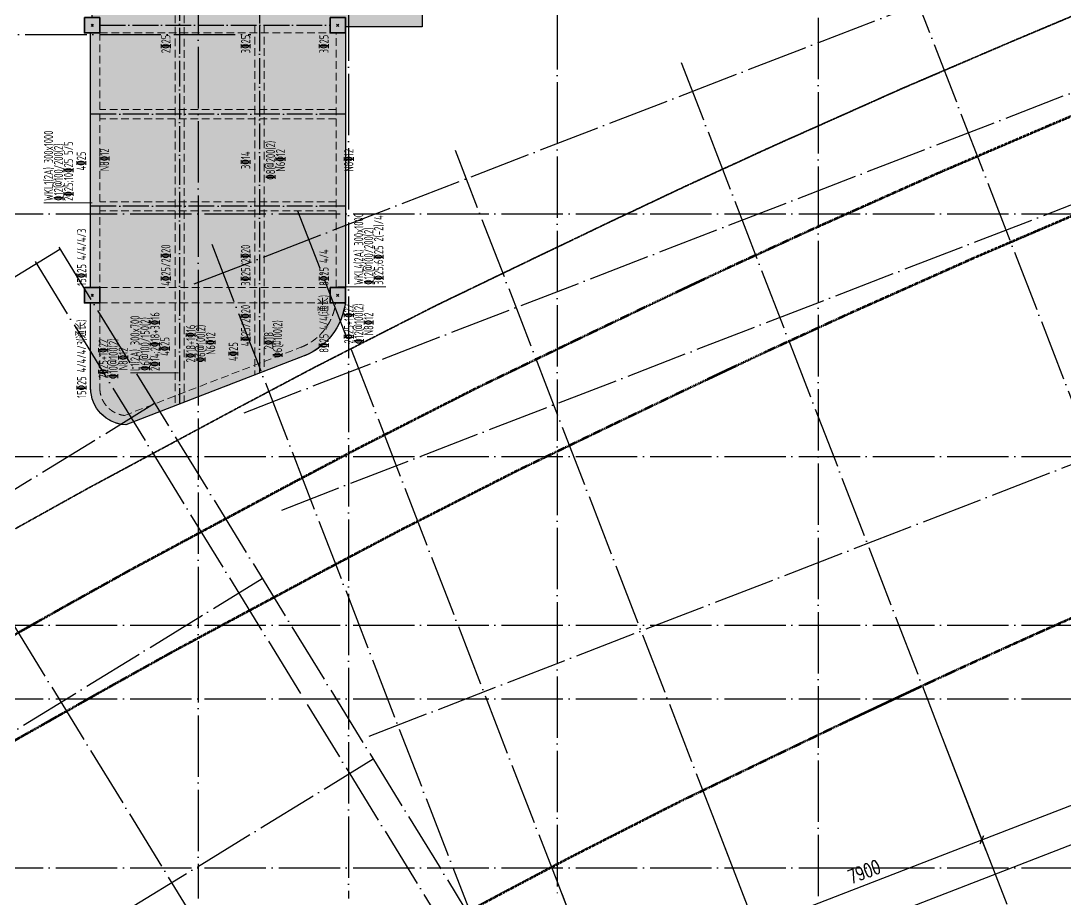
# Model space of a CAD drawing. Header units: millimetres. Extents: x 1089227 to 13101469, y 618865 to 10240562.
# Drawn here: x 3794853 to 3828876, y 4824187 to 4852804 of the extents above; entities that cross this region are included whole.
import ezdxf
from ezdxf.enums import TextEntityAlignment as Align

# ---------------------------------------------------------------- set-up
doc = ezdxf.new("R2010")
doc.units = ezdxf.units.MM
doc.header["$LTSCALE"] = 1000
doc.header["$PDMODE"] = 3
doc.header["$PDSIZE"] = 200
for name, pattern in [('A09-G-CTRL-用地红线+建筑退线_设计区$0$A02-G-MAIN-用地红线+退线_设计区$0$Redline1', [20, 10, -2, 2, -2, 2, -2]), ('A09-G-CTRL-用地红线+建筑退线_设计区$0$Controlline1', [12.799999999999999, 8, -1.6, 1.6, -1.6]), ('DOTE', [2.4200000000000004, 2, -0.2, 0.02, -0.2]), ('GB_DASHDOT3', [1.0675, 0.84, -0.105, 0.0175, -0.105]), ('HIDDEN', [0.375, 0.25, -0.125])]:
    doc.linetypes.add(name, pattern=pattern)
doc.layers.get('0').update_dxf_attribs({"linetype": 'CONTINUOUS'})
doc.layers.get('Defpoints').update_dxf_attribs({"linetype": 'CONTINUOUS'})
for name, color, linetype, lineweight in [('A09-G-CTRL-用地红线+建筑退线_设计区$0$Z-REDL(用地红线)', 10, 'CONTINUOUS', 60), ('A09-G-CTRL-用地红线+建筑退线_设计区$0$Z-REDL-CTRL(建筑控制线)', 40, 'CONTINUOUS', 35), ('S-BEAM-DASH', 4, 'HIDDEN', 0), ('S-COLU', 30, 'CONTINUOUS', 0), ('S-SLAB-HATCH', 73, 'CONTINUOUS', 0), ('梁原位标注', 7, 'CONTINUOUS', 18), ('梁名称编号', 2, 'CONTINUOUS', 18), ('梁标注引线', 2, 'CONTINUOUS', 18), ('梁集中标注', 2, 'CONTINUOUS', 18)]:
    doc.layers.add(name, color=color, linetype=linetype, lineweight=lineweight)
for name, color, linetype in [('AXIS', 3, 'CONTINUOUS'), ('DOTE', 1, 'DOTE'), ('S-GRID-DE', 11, 'GB_DASHDOT3'), ('单形心', 4, 'CONTINUOUS'), ('降板范围', 7, 'CONTINUOUS')]:
    doc.layers.add(name, color=color, linetype=linetype)
doc.styles.add('_TCH_DIM_T3', font='SIMPLEX', dxfattribs={"width": 0.7058823529411765, "bigfont": 'AllInOneBig.shx'})
doc.styles.add('Style 1', font='yjkeng.shx', dxfattribs={"width": 0.7, "height": 300, "bigfont": 'yjkchn.shx'})
doc.dimstyles.new('_TCH_ARCH&&150', dxfattribs={"dimtxt": 446.25, "dimasz": 150, "dimexe": 375, "dimexo": 450, "dimgap": 189.375, "dimtad": 1, "dimdec": 0, "dimzin": 0, "dimdsep": 46, "dimtxsty": '_TCH_DIM_T3', "dimblk": 'ARCHTICK', "dimcen": 0.09, "dimclrt": 7, "dimazin": 2, "dimtfac": 1, "dimtdec": 0, "dimtix": 1, "dimtmove": 2, "dimatfit": 3, "dimfxl": 0, "dimtolj": 1, "dimtzin": 0, "dimarcsym": 0})

# ---------------------------------------------------------------- blocks, each defined once
blk = doc.blocks.new('0323最综用地红线')
at = {"layer": 'A09-G-CTRL-用地红线+建筑退线_设计区$0$Z-REDL(用地红线)', "color": 1, "linetype": 'A09-G-CTRL-用地红线+建筑退线_设计区$0$A02-G-MAIN-用地红线+退线_设计区$0$Redline1', "ltscale": 0.0005}
for points in [[(8280156.962385733, 3568568.97376707), (8275964.481643517, 3567048.051274089), (8274555.6809748, 3566523.284015922), (8273205.071986038, 3566025.232452182), (8270069.848658878, 3564817.849046497), (8266570.933843452, 3563433.184787063), (8263001.73121937, 3561973.290054111), (8260894.656440098, 3561086.703411845), (8257352.16951092, 3559568.616999416), (8254626.837438423, 3558351.79117134), (8253305.389423687, 3557764.019835738), (8251676.022374708, 3557015.980384139), (8250524.310949642, 3556488.950220851), (8248082.705655653, 3555335.362951545), (8245578.070229847, 3554135.654076366), (8242462.435187656, 3552634.814883498), (8240680.370341618, 3551729.03075674), (8238602.508642752, 3550670.262245921), (8236204.631782372, 3549402.710841445), (8231326.468072254, 3546785.093830375), (8229112.895261604, 3545554.039236335), (8225141.580127556, 3543308.074832229)], [(8279151.567637947, 3571395.550381199), (8274929.328972698, 3569863.832491108), (8273513.105834347, 3569336.300420909), (8272146.975914407, 3568832.525347176), (8268978.801031006, 3567612.452203617), (8265451.064413141, 3566216.381973522), (8261852.08141498, 3564744.306309466), (8259722.055448896, 3563848.062574889), (8256149.719339009, 3562317.184686707), (8253405.686610088, 3561092.009255304), (8252069.895235603, 3560497.858088167), (8250426.016102451, 3559743.156165093), (8249259.316362454, 3559209.267257597), (8246793.91955293, 3558044.439191301), (8244279.100348455, 3556839.852332873), (8241131.646259585, 3555323.685519252), (8239319.700208426, 3554402.713437158), (8237220.416750586, 3553333.029530064), (8234794.372582391, 3552050.588490857), (8229888.09728271, 3549417.886833305), (8227645.415717025, 3548170.643719763), (8223641.489229218, 3545906.236070223)], [(8237070.749275286, 3536239.897190837), (8241843.680109818, 3538807.518111018), (8244125.74201091, 3540012.030258922), (8246119.978719074, 3541026.419979839), (8247787.461951096, 3541874.104586868), (8250770.209290344, 3543311.152279167), (8253230.728978474, 3544490.45504549), (8255595.887948353, 3545601.527254848), (8256692.286030371, 3546108.851109294), (8258267.220883925, 3546828.784433631), (8259522.343419868, 3547395.126074104), (8262158.216668207, 3548563.311772136), (8265595.373798687, 3550042.888997821), (8267599.192730743, 3550888.838365344), (8271038.158059914, 3552291.552088527), (8274421.310735781, 3553629.660172252), (8277457.601668198, 3554792.706427841), (8278739.409120876, 3555273.053470401), (8279865.725084145, 3555689.949711112)]]:
    blk.add_lwpolyline(points, dxfattribs=at)
at = {"layer": 'A09-G-CTRL-用地红线+建筑退线_设计区$0$Z-REDL-CTRL(建筑控制线)', "linetype": 'A09-G-CTRL-用地红线+建筑退线_设计区$0$Controlline1', "ltscale": 0.0005, "flags": 128}
blk.add_lwpolyline([(8299567.093215616, 3686108.282333316), (8326626.071345838, 3675264.701116611), (8336400.445386032, 3687495.09449033), (8338982.67898412, 3690877.945131587), (8341712.356904473, 3688883.318211535), (8341723.503734514, 3688833.857688597), (8348491.686237419, 3681995.511745099), (8336495.293274839, 3657264.222515059), (8335815.404825329, 3655856.852219581), (8334921.31207266, 3653765.215568515), (8334408.082535523, 3652494.769084472), (8333554.380973475, 3650188.44844522), (8332762.381061722, 3647815.306005108), (8332296.281514066, 3646269.858583396), (8331865.984242821, 3644681.860952597), (8331459.720885061, 3643006.761179155), (8331062.759461192, 3641145.018208592), (8330736.598636917, 3639422.018944121), (8330292.710330297, 3636479.805248437), (8330016.929300602, 3634042.97707931), (8329760.660310352, 3630316.522796807), (8329732.381127472, 3627942.271141254), (8329763.057252809, 3625707.581072885), (8329928.33832519, 3622643.649241911), (8330113.022608265, 3620704.343704203), (8330324.752547091, 3618642.293338578), (8330652.693454684, 3615644.816191166), (8331571.697014747, 3606970.749864615), (8333150.616431344, 3600656.461908386), (8334419.781741403, 3595620.01031931), (8335099.155116553, 3592902.271848949), (8332161.887207123, 3588340.156958803), (8329462.184761038, 3587872.848112287), (8325134.79320927, 3587048.577428805), (8322509.766775178, 3586514.917590722), (8319524.683085377, 3585891.363979917), (8317926.196363418, 3585544.420633877), (8316578.084204761, 3585248.628358318), (8315534.906742402, 3585011.415251774), (8313299.550735274, 3584499.201774532), (8310791.315167504, 3583894.185977275), (8309251.031513101, 3583536.751752205), (8305739.795718898, 3582636.685002232), (8303918.33151557, 3582155.99132495), (8302103.552484466, 3581667.869902044), (8299703.371340921, 3581012.092592765), (8297226.877807559, 3580315.204628596), (8295056.006653248, 3579682.190365593), (8292997.737470317, 3579074.388334795), (8290642.814830927, 3578357.875615356), (8288572.283325966, 3577709.861031678), (8287590.605644056, 3577397.612891411), (8286161.346221207, 3576939.843686928), (8284503.08387851, 3576400.870583113), (8282623.713400322, 3575767.329120809), (8281086.11593048, 3575247.122003518), (8278146.172888153, 3574222.126995864), (8273894.176300137, 3572679.613708821), (8272470.530692287, 3572149.31682561), (8271088.879841806, 3571639.818242454), (8267887.753401484, 3570407.055361364), (8264331.194981564, 3568999.579160165), (8260702.431608967, 3567515.322565791), (8258549.454455587, 3566609.421738561), (8254947.269165111, 3565065.752374061), (8252184.535779869, 3563832.227339473), (8250834.401046311, 3563231.69634013), (8249176.009828395, 3562470.331946612), (8247994.321773401, 3561929.584294369), (8245505.133448753, 3560753.515431886), (8242980.130465874, 3559544.050589642), (8239800.857330593, 3558012.55615506), (8237959.030073505, 3557076.396117584), (8235838.324857459, 3555995.796814084), (8233384.113380876, 3554698.466140958), (8228449.726492155, 3552050.679836135), (8226177.936171644, 3550787.248203635), (8222141.398328939, 3548504.397308144), (8215629.389281142, 3544666.816968578), (8213710.477130046, 3543496.904743787), (8193656.548461433, 3531174.958731439), (8180322.029709456, 3522989.576904636), (8166408.32330324, 3514439.62460948), (8156991.327953783, 3508657.616485883), (8151138.069604708, 3505062.479060189), (8142685.350618959, 3507267.484605566), (8121170.549411217, 3545746.981619653), (8120724.270050891, 3546549.090152044), (8120232.617641913, 3547382.869809506), (8119271.970613617, 3548966.855575787), (8118108.402615755, 3550752.438236819), (8117067.317521801, 3552244.158747239), (8115806.191482066, 3553969.979561751), (8115672.150322764, 3554140.472888079), (8146430.595110897, 3575790.209937998), (8162145.917332578, 3587599.021763615), (8162295.486480026, 3588124.857475675), (8199863.46857093, 3615253.431720762), (8204214.912321947, 3618404.236077902), (8231584.37037266, 3638166.875597456), (8260590.431688452, 3655826.06599401), (8295375.504229994, 3680010.23527451)], close=True, dxfattribs=at)
blk = doc.blocks.new('_ArchTick')
at = {"color": 0, "linetype": 'ByBlock', "const_width": 0.3}
blk.add_lwpolyline([(-0.7071067811865476, -0.7071067811865476), (0.7071067811865476, 0.7071067811865476)], dxfattribs=at)
blk = doc.blocks.new('*D454')
at = {"layer": 'AXIS', "color": 0, "lineweight": -2, "transparency": 16777216}
for p, q in [((-48425.47534098836, 15888.35160487141), (-46667.2352629049, 11341.46070802598)), ((-92877.64558771506, -6125.611245001106), (-46802.48449968056, 11691.2215462449)), ((-94500.63642902285, -1928.481186374589), (-92742.3963509394, -6475.372083220023))]:
    blk.add_line(p, q, dxfattribs=at)
at = {"layer": 'Defpoints', "color": 0, "transparency": 16777216}
for p in [(-48587.77442511915, 16308.06461073411), (-46802.48449968056, 11691.2215462449), (-94662.93551315364, -1508.768180511888)]:
    blk.add_point(p, dxfattribs=at)
at = {"layer": 'AXIS', "color": 0, "lineweight": -2, "transparency": 16777216, "xscale": 150, "yscale": 150, "zscale": 150}
for p, rotation in [((-46802.48449968056, 11691.2215462449), 21.14101891807963), ((-92877.64558771506, -6125.611245001106), 201.1410189180796)]:
    blk.add_blockref('_ArchTick', p, dxfattribs=dict(at, rotation=rotation))
at = {"layer": 'AXIS', "color": 7, "transparency": 16777216, "insert": (-69988.83920415104, 3167.542072662709), "char_height": 446.25, "attachment_point": 5, "rotation": 21.141018918079627, "style": '_TCH_DIM_T3'}
blk.add_mtext('\\A1;49400', dxfattribs=at)
blk = doc.blocks.new('*D455')
at = {"layer": 'AXIS', "color": 0, "lineweight": -2, "transparency": 16777216}
for p, q in [((-91702.54972327489, -846.4872921705573), (-90377.10720287338, -4274.143506715922)), ((-94500.63642902288, -1928.481186374589), (-93175.19390862137, -5356.137400919954)), ((-93310.44314539703, -5006.376562701036), (-90512.35643964904, -3924.382668497004))]:
    blk.add_line(p, q, dxfattribs=at)
at = {"layer": 'Defpoints', "color": 0, "transparency": 16777216}
for p in [(-91864.84880740568, -426.7742863078565), (-94662.93551315367, -1508.768180511888), (-90512.35643964904, -3924.382668497004)]:
    blk.add_point(p, dxfattribs=at)
at = {"layer": 'AXIS', "color": 0, "lineweight": -2, "transparency": 16777216, "xscale": 150, "yscale": 150, "zscale": 150}
for p, rotation in [((-90512.35643964904, -3924.382668497004), 21.14101891807969), ((-93310.44314539703, -5006.376562701036), 201.1410189180797)]:
    blk.add_blockref('_ArchTick', p, dxfattribs=dict(at, rotation=rotation))
at = {"layer": 'AXIS', "color": 7, "transparency": 16777216, "insert": (-92060.17395297627, -4080.642693558213), "char_height": 446.25, "attachment_point": 5, "rotation": 21.141018918079695, "style": '_TCH_DIM_T3'}
blk.add_mtext('\\A1;3000', dxfattribs=at)
blk = doc.blocks.new('*D456')
at = {"layer": 'AXIS', "color": 0, "lineweight": -2, "transparency": 16777216}
for p, q in [((-86572.72409606434, 1137.16818053876), (-85247.28157566287, -2290.488034007081)), ((-91702.54972327489, -846.4872921705719), (-90377.10720287342, -4274.143506716413)), ((-90512.35643964907, -3924.382668497485), (-85382.53081243852, -1940.727195788153))]:
    blk.add_line(p, q, dxfattribs=at)
at = {"layer": 'Defpoints', "color": 0, "transparency": 16777216}
for p in [(-86735.02318019512, 1556.881186401468), (-91864.84880740567, -426.7742863078638), (-85382.53081243852, -1940.727195788153)]:
    blk.add_point(p, dxfattribs=at)
at = {"layer": 'AXIS', "color": 0, "lineweight": -2, "transparency": 16777216, "xscale": 150, "yscale": 150, "zscale": 150}
for p, rotation in [((-85382.53081243852, -1940.727195788153), 21.14101891807638), ((-90512.35643964907, -3924.382668497485), 201.1410189180764)]:
    blk.add_blockref('_ArchTick', p, dxfattribs=dict(at, rotation=rotation))
at = {"layer": 'AXIS', "color": 7, "transparency": 16777216, "insert": (-88096.217786497, -2547.818010102008), "char_height": 446.25, "attachment_point": 5, "rotation": 21.141018918076384, "style": '_TCH_DIM_T3'}
blk.add_mtext('\\A1;5500', dxfattribs=at)
blk = doc.blocks.new('*D457')
at = {"layer": 'AXIS', "color": 0, "lineweight": -2, "transparency": 16777216}
for p, q in [((-79204.4291042535, 3986.418768612639), (-77878.98658385189, 558.7625540673143)), ((-86572.72409606431, 1137.168180538778), (-85247.2815756627, -2290.488034006547)), ((-85382.53081243837, -1940.727195787633), (-78014.23582062757, 908.523392286228))]:
    blk.add_line(p, q, dxfattribs=at)
at = {"layer": 'Defpoints', "color": 0, "transparency": 16777216}
for p in [(-79366.72818838432, 4406.131774475336), (-86735.02318019513, 1556.881186401475), (-78014.23582062757, 908.523392286228)]:
    blk.add_point(p, dxfattribs=at)
at = {"layer": 'AXIS', "color": 0, "lineweight": -2, "transparency": 16777216, "xscale": 150, "yscale": 150, "zscale": 150}
for p, rotation in [((-78014.23582062757, 908.523392286228), 21.14101891808134), ((-85382.53081243837, -1940.727195787633), 201.1410189180814)]:
    blk.add_blockref('_ArchTick', p, dxfattribs=dict(at, rotation=rotation))
at = {"layer": 'AXIS', "color": 7, "transparency": 16777216, "insert": (-81847.15747698622, -131.3649797098951), "char_height": 446.25, "attachment_point": 5, "rotation": 21.141018918081347, "style": '_TCH_DIM_T3'}
blk.add_mtext('\\A1;7900', dxfattribs=at)
blk = doc.blocks.new('*D458')
at = {"layer": 'AXIS', "color": 0, "lineweight": -2, "transparency": 16777216}
for p, q in [((-71836.13411244085, 6835.669356686954), (-70510.69159203977, 3408.013142142714)), ((-79204.42910425353, 3986.418768612628), (-77878.98658385247, 558.7625540683875)), ((-78014.23582062814, 908.5233922873049), (-70645.94082881545, 3757.773980361631))]:
    blk.add_line(p, q, dxfattribs=at)
at = {"layer": 'Defpoints', "color": 0, "transparency": 16777216}
for p in [(-71998.43319657166, 7255.382362549655), (-79366.72818838434, 4406.131774475329), (-70645.94082881545, 3757.773980361631)]:
    blk.add_point(p, dxfattribs=at)
at = {"layer": 'AXIS', "color": 0, "lineweight": -2, "transparency": 16777216, "xscale": 150, "yscale": 150, "zscale": 150}
for p, rotation in [((-70645.94082881545, 3757.773980361631), 21.14101891807962), ((-78014.23582062814, 908.5233922873049), 201.1410189180796)]:
    blk.add_blockref('_ArchTick', p, dxfattribs=dict(at, rotation=rotation))
at = {"layer": 'AXIS', "color": 7, "transparency": 16777216, "insert": (-74478.86248517502, 2717.885608365275), "char_height": 446.25, "attachment_point": 5, "rotation": 21.141018918079617, "style": '_TCH_DIM_T3'}
blk.add_mtext('\\A1;7900', dxfattribs=at)
blk = doc.blocks.new('BANWANG_XINGXIN')
at = {"color": 0}
for points in [[(0.7071067811921239, 0.707106781177572), (-0.7071067811921239, -0.7071067811848479)], [(-0.7071067811921239, 0.707106781177572), (0.7071067811921239, -0.7071067811848479)]]:
    blk.add_lwpolyline(points, dxfattribs=at)
blk = doc.blocks.new('1F柱网-0808')
at = {"layer": 'S-COLU', "lineweight": 35}
for points in [[(77563.1251847148, 80393.37480452005), (78063.1251847148, 80393.37480452005), (78063.1251847148, 79893.37480452005), (77563.1251847148, 79893.37480452005)], [(85563.12518471573, 80393.37480869703), (86063.12518471573, 80393.37480869703), (86063.12518471573, 79893.37480869703), (85563.12518471573, 79893.37480869703)], [(77563.1251847148, 71593.37480452005), (78063.1251847148, 71593.37480452005), (78063.1251847148, 71093.37480452005), (77563.1251847148, 71093.37480452005)], [(85563.12518471386, 71593.37480869796), (86063.12518471386, 71593.37480869796), (86063.12518471386, 71093.37480869796), (85563.12518471386, 71093.37480869796)]]:
    blk.add_lwpolyline(points, close=True, dxfattribs=at)
at = {"layer": '单形心', "xscale": 50, "yscale": 50, "zscale": 50}
for p in [(77813.1251847148, 80143.37480452005), (85813.12518471573, 80143.37480869703), (77813.1251847148, 71343.37480452005), (85813.12518471386, 71343.37480869796)]:
    blk.add_blockref('BANWANG_XINGXIN', p, dxfattribs=at)
blk = doc.blocks.new('2FJGBZ')
at = {"layer": 'S-SLAB-HATCH'}
h = blk.add_hatch(dxfattribs=at)
h.set_pattern_fill('ZIGZAG', color=256, scale=100)
h.set_pattern_definition([(0, (-6326317.142432513, 1683260.446538338), (317.5, 317.5), [317.5, -317.5]), (90, (-6325999.642432513, 1683260.446538338), (-317.5, 317.5), [317.5, -317.5])])
edge = h.paths.add_edge_path()
edge.add_line((77763.13871500734, 68321.79160367139), (77763.1251847716, 71093.37480499409))
edge.add_line((77763.1251847716, 71093.37480499409), (77563.1251847148, 71093.37480475754))
edge.add_line((77563.1251847148, 71093.37480475754), (77563.1251847148, 71593.37480428349))
edge.add_line((77563.1251847148, 71593.37480428349), (77763.1251847148, 71593.37480452005))
edge.add_line((77763.1251847148, 71593.37480452005), (77763.1251847148, 79893.37480452005))
edge.add_line((77763.1251847148, 79893.37480452005), (77562.86360115744, 79893.37480452005))
edge.add_line((77562.86360115744, 79893.37480452005), (77562.86360115744, 80393.37480452005))
edge.add_line((77562.86360115744, 80393.37480452005), (77813.1251847148, 80393.37480452005))
edge.add_line((77813.1251847148, 80393.37480452005), (77813.1251847148, 81893.37190979812))
edge.add_arc((97790.16162515432, 82189.2581168972), 19979.22755239051, 134.9017358295003, 180.8485638701061, ccw=False)
edge.add_line((83686.96414762177, 96340.91365608852), (83970.37592316885, 96622.95846325252))
edge.add_line((83970.37592316885, 96622.95846325252), (91475.97818943951, 89081.20701950695))
edge.add_arc((98163.5048496835, 82193.15204589628), 9600.43301892976, 134.1537312490391, 179.8089813593146)
edge.add_line((88563.12518471386, 82225.15891068894), (88563.12518430408, 80093.37190849055))
edge.add_line((88563.12518430408, 80093.37190849055), (86063.12518471386, 80093.37480869703))
edge.add_line((86063.12518471386, 80093.37480869703), (86063.12518471386, 71093.37480869796))
edge.add_arc((83921.81887526624, 71376.28382176533), 2159.91440121014, 291.702654041468, 352.4736819357785, ccw=False)
edge.add_line((84720.53318092693, 69369.47399557661), (78914.75827428605, 67124.43527422566))
edge.add_arc((78965.02696007211, 68325.27687910106), 1201.893298413127, 180.1661477376504, 267.602928714078, ccw=False)
at = {"layer": 'S-BEAM-DASH'}
for p, q in [((80513.12518471293, 86465.95388635434), (80513.12518471293, 67742.50877217203)), ((80813.12518471386, 86456.3663209686), (80813.12518471293, 67858.51595936622)), ((83113.125184712, 80143.37480741646), (83113.12518471293, 68747.90439452603)), ((83413.125184712, 80143.37480741646), (83413.12518471293, 68863.91158172116)), ((86063.12506870367, 80093.37335859518), (88013.12506485824, 80093.37335859518)), ((86063.12518476695, 71493.37480869796), (86063.12518471386, 79993.37480869703)), ((77763.1251847148, 79894.44255300518), (77763.1251847148, 71594.44255300518)), ((78063.1251847148, 79893.37480452005), (85563.12518471573, 79893.37480869703)), ((78063.12518372852, 79893.37480452005), (78063.12518372852, 71593.37480452005)), ((85763.12518476602, 71593.37480869796), (85763.1251847148, 79893.37480869703)), ((85763.12518473156, 77394.44255300611), (78063.12518372852, 77394.44255300425)), ((85763.12518473342, 77094.44255300518), (78063.12518372852, 77094.44255300518)), ((85763.12518474925, 74393.37480452005), (78063.12518372945, 74393.37480452098)), ((85763.12518475112, 74093.37480452005), (78063.12518372945, 74093.37480452098)), ((78063.1251847716, 71593.37480869796), (85563.12518471386, 71593.37480869796)), ((78063.12518474646, 71094.44255347922), (85563.12518468872, 71094.4425571831))]:
    blk.add_line(p, q, dxfattribs=at)
for points in [[(77763.1251847716, 71093.37480499409), (77763.13871500734, 68321.79160367139)], [(78063.1251847716, 71093.37480499409), (78063.13745366037, 68322.66154997144)]]:
    blk.add_lwpolyline(points, dxfattribs=at)
for points in [[(78869.2449879488, 67428.48407311738), (84612.33379150648, 69649.28266615141, 0.2762041838049747), (85749.34472539648, 71105.73059188761)], [(78914.75827249605, 67124.43527353369), (84720.53318092693, 69369.47399557661, 0.2762041838050321), (86047.04593734909, 71068.66324234102)], [(77763.13871500734, 68321.79160367139, 0.4011703925680097), (78914.75827428605, 67124.43527422566, 0.4011703925680097)], [(78063.13745366037, 68322.66154997237, 0.3825503998096451), (78869.2449894473, 67428.48407369666, 0.3825503998096451)]]:
    blk.add_lwpolyline(points, format="xyb", dxfattribs=at)
at = {"layer": 'S-GRID-DE'}
for p, q in [((80663.12518471386, 86461.16010366101), (80663.12518471293, 67800.5123657696)), ((83263.12518471386, 86378.06787031516), (83263.1251847148, 80143.37480741646)), ((78063.1251847148, 80143.37480452005), (85563.12518471573, 80143.37480869703)), ((83263.125184712, 80143.37480741646), (83263.12518471293, 68805.9079881236)), ((86063.12518473156, 77244.44255300518), (77763.1251847148, 77244.44255300518)), ((86063.12518475018, 74243.37480452005), (77763.1251847148, 74243.37480452005))]:
    blk.add_line(p, q, dxfattribs=at)
at = {"layer": '降板范围'}
blk.add_lwpolyline([(77763.13871500734, 68321.79160367139), (77763.1251847716, 71093.37480499409), (77563.1251847148, 71093.37480475754), (77563.1251847148, 71593.37480428349), (77763.1251847148, 71593.37480452005), (77763.1251847148, 79893.37480452005), (77562.86360115744, 79893.37480452005), (77562.86360115744, 80393.37480452005), (77813.1251847148, 80393.37480452005), (77813.1251847148, 81893.37190979812, -0.2032107009780357), (83686.96414762177, 96340.91365608852), (83970.37592316885, 96622.95846325252), (91475.97818943951, 89081.20701950695, 0.2018862569620874), (88563.12518471386, 82225.15891068894), (88563.12518430408, 80093.37190849055), (86063.12518471386, 80093.37480869703), (86063.12518471386, 71093.37480869796, -0.2715582451004115), (84720.53318092693, 69369.47399557661), (78914.75827428605, 67124.43527422566, -0.4011703925682881), (77763.13871500734, 68321.79160367139), (77763.13871500734, 68321.79160367139)], format="xyb", dxfattribs=at)
blk.add_blockref('1F柱网-0808', (0, 0))
blk = doc.blocks.new('裙房轴网260428')
at = {"layer": 'AXIS'}
for p, q in [((-79366.7281883834, 4406.131774475332), (-77202.74039997254, -1190.041637027636)), ((-86735.02318019513, 1556.881186401471), (-84571.03539178427, -4039.292225101497)), ((-91864.84880740568, -426.7742863083258), (-89700.86101899482, -6022.947697811294))]:
    blk.add_line(p, q, dxfattribs=at)
at = {"layer": 'DOTE', "color": 16, "linetype": 'DOTE'}
for p, q in [((-83350.00000000373, 124490.1882845806), (-83350, -1000.000000001863)), ((-91850.0000000028, 88511.23465202376), (-91850, -1000.000000001863)), ((-98650.0000000028, 86366.85566835571), (-98650, -1000.000000001863)), ((-103550.0000000019, 84821.64140070882), (-103550, -1000.000000001863)), ((-103674.5188251343, 19022.9479243625), (-55733.9665999338, 37561.10997841693)), ((-102051.5279838257, 14825.81786573585), (-54110.97575862519, 33363.97991979029)), ((-100825.2682370599, 11654.65293255262), (-52884.71601186134, 30192.8149866052)), ((-80437.98557136953, 29080.45866740867), (-71998.43319657259, 7255.382362548728)), ((-147897.2442356218, 27150), (-101831.4385153931, 27150)), ((-87806.2805631822, 26231.20807933575), (-79366.72818838432, 4406.131774474867)), ((-95174.57555499487, 23381.95749126282), (-86735.02318019606, 1556.88118640054)), ((-97976.01764898747, 4286.357940739021), (-50035.46542378701, 22824.51999478787)), ((-163840.0127606038, 21300), (-43972.09242814407, 21300)), ((-100304.4011822054, 21398.30201855395), (-91864.84880740754, -426.7742863092571)), ((-187949.7638392597, -28914.84429400554), (-108051.863648382, 20158.37859438546)), ((-108090.3877593223, 20221.08000466134), (-93611.32760190405, -3352.726704088505)), ((-103102.4878879543, 20316.30812434852), (-94662.93551315367, -1508.768180511892)), ((-108857.2850550525, 19750.0507722334), (-94378.22559352219, -3823.754803518765)), ((-114651.6201783456, 16191.16323833074), (-100172.5659746435, -7382.633776990697)), ((-176668.9768790342, -28910.19225164223), (-104964.0127743427, 15130.93620488979)), ((-163840.0127606038, 13400), (-43972.09242814407, 13400)), ((-173162.4258006196, -34619.31648698403), (-101457.4702563677, 9421.806711733341)), ((-163840.0127606038, 7900), (-61623.3304094635, 7900)), ((-163840.0127606038, 5500), (-61623.3304094635, 5500)), ((-169551.2018112205, -40498.86249824101), (-97846.25482740626, 3542.255442662165)), ((-163840.0127606038, 0), (-61623.3304094635, 0))]:
    blk.add_line(p, q, dxfattribs=at)
at = {"layer": 'AXIS'}
for p1, p2, distance, picture, middle in [((-94662.93551315367, -1508.768180511892), (-48587.77442511916, 16308.06461073412), -4949.999999999471, '*D454', (-69988.83920415104, 3167.542072662709)), ((-79366.72818838432, 4406.131774475332), (-71998.43319657166, 7255.382362549659), -3749.999999998765, '*D458', (-74478.86248517502, 2717.885608365275)), ((-86735.02318019513, 1556.881186401471), (-79366.72818838432, 4406.131774475332), -3749.999999999968, '*D457', (-81847.15747698622, -131.3649797098951)), ((-91864.84880740568, -426.7742863078602), (-86735.02318019513, 1556.881186401471), -3750.0000000004, '*D456', (-88096.217786497, -2547.818010102008)), ((-94662.93551315367, -1508.768180511892), (-91864.84880740568, -426.7742863078602), -3749.9999999999627, '*D455', (-92060.17395297627, -4080.642693558213))]:
    dim = blk.add_aligned_dim(p1=p1, p2=p2, distance=distance, dimstyle='_TCH_ARCH&&150', dxfattribs=at)
    dim.commit()
    dim.dimension.update_dxf_attribs({"geometry": picture, "text_midpoint": middle})
blk = doc.blocks.new('04地块地下轴网260428')
blk.add_blockref('裙房轴网260428', (0, 0))

msp = doc.modelspace()

# ---------------------------------------------------------------- linework, layer by layer
at = {"layer": '梁标注引线', "color": 6, "lineweight": 18}
for p, q in [((3797175.918779397, 4846878.110453016), (3795602.841875101, 4846878.110453016)), ((3805175.918783068, 4844141.821691057), (3806748.995687365, 4844141.821691803))]:
    msp.add_line(p, q, dxfattribs=at)
at = {"layer": '梁标注引线', "color": 3, "lineweight": 18}
msp.add_line((3799993.97478383, 4841337.231503196), (3798420.897879533, 4841337.231503196), dxfattribs=at)

# ---------------------------------------------------------------- block references
for name, p in [('2FJGBZ', (3719362.208786607, 4772518.421466112)), ('0323最综用地红线', (-4431405.956954664, 1285525.343427461)), ('04地块地下轴网260428', (3904175.333971325, 4825211.796274811))]:
    msp.add_blockref(name, p)

# ---------------------------------------------------------------- texts
at = {"layer": '梁原位标注', "style": 'Style 1', "width": 0.7}
for s, p in [('2%%13325', (3799815.918779396, 4852351.82146681)), ('3%%13325', (3802415.918779396, 4852351.82146681)), ('3%%13325', (3804965.918779597, 4852351.82147074)), ('4%%13325/2%%13320', (3802415.918779396, 4843551.821802396))]:
    msp.add_text(s, height=300, rotation=90, dxfattribs=at).set_placement(p, align=Align.BOTTOM_RIGHT)
for s, p in [('N8%%13312', (3797425.60933906, 4848278.453713394)), ('%%1328@200(2)', (3802835.918779396, 4848261.821695692)), ('N6%%13312', (3803160.918832475, 4848261.821695692)), ('N8%%13312', (3805385.918781437, 4848261.821697881)), ('2%%13325+1%%13322', (3805385.918783573, 4842932.846129055)), ('%%13212@100(2)', (3805710.918836653, 4842932.846129055)), ('N8%%13312', (3806035.918889732, 4842932.846129055)), ('2%%13318+1%%13316', (3800235.918779396, 4842290.529126219)), ('%%1326@100(2)', (3800560.918832475, 4842290.529140425)), ('%%1326@100(2)', (3803066.629070098, 4842438.07614546)), ('2%%13325+1%%13322', (3797385.918779397, 4841792.934474063)), ('%%13210@100(2)', (3797710.918832477, 4841792.934474063)), ('N6%%13312', (3800885.918885554, 4842290.529154631)), ('2%%13318', (3802776.876603581, 4842381.731066798)), ('N8%%13312', (3798035.918885556, 4841792.934474063))]:
    msp.add_text(s, height=300, rotation=90, dxfattribs=at).set_placement(p, align=Align.TOP_CENTER)
for s, p in [('3%%13314', (3802415.918779396, 4848261.821695692)), ('4%%13325', (3797060.800938191, 4848238.938465579)), ('8%%13325 4/4(通长)', (3804965.918783573, 4842932.846129055)), ('15%%13325 4/4/4/3(通长)', (3797070.427379901, 4841792.934474063)), ('4%%13325', (3799783.97478383, 4842194.850761157)), ('4%%13325', (3802016.918779396, 4842027.886362826))]:
    msp.add_text(s, height=300, rotation=90, dxfattribs=at).set_placement(p, align=Align.BOTTOM_CENTER)
for s, p in [('15%%13325 4/4/4/3', (3797070.427379901, 4844171.821695096)), ('4%%13325/2%%13320', (3799815.918779396, 4844171.821695096)), ('3%%13325/2%%13320', (3802415.918779396, 4844171.821695096)), ('8%%13325 4/4', (3804965.918783477, 4844171.821695143))]:
    msp.add_text(s, height=300, rotation=90, dxfattribs=at).set_placement(p, align=Align.BOTTOM_LEFT)
at = {"layer": '梁名称编号', "color": 6, "style": 'Style 1', "width": 0.7}
msp.add_text('WKL1(2A) 300x1000', height=300, rotation=90, dxfattribs=at).set_placement((3795602.841875101, 4846938.110453016), align=Align.TOP_LEFT)
msp.add_text('WKL4(2A) 300x1000', height=300, rotation=90, dxfattribs=at).set_placement((3806098.995581178, 4844201.821691494), align=Align.BOTTOM_LEFT)
at = {"layer": '梁名称编号', "color": 3, "style": 'Style 1', "width": 0.7}
msp.add_text('L1(2A) 300x700', height=300, rotation=90, dxfattribs=at).set_placement((3798420.897879533, 4841397.231503196), align=Align.TOP_LEFT)
at = {"layer": '梁集中标注', "color": 6, "style": 'Style 1', "width": 0.7}
for s, p in [('%%13212@100/200(2)', (3795927.84192818, 4846938.110453016)), ('2%%13325;10%%13325 5/5', (3796252.841981259, 4846938.110453016))]:
    msp.add_text(s, height=300, rotation=90, dxfattribs=at).set_placement(p, align=Align.TOP_LEFT)
for s, p in [('3%%13325;6%%13325 2(-2)/4', (3806748.995687337, 4844201.821691803)), ('%%13212@100/200(2)', (3806423.995634258, 4844201.821691649))]:
    msp.add_text(s, height=300, rotation=90, dxfattribs=at).set_placement(p, align=Align.BOTTOM_LEFT)
at = {"layer": '梁集中标注', "color": 3, "style": 'Style 1', "width": 0.7}
for s, p in [('%%1326@100/150(2)', (3798745.897932613, 4841397.231503196)), ('2%%13314;2%%13318+3%%13316', (3799070.897985692, 4841397.231503196))]:
    msp.add_text(s, height=300, rotation=90, dxfattribs=at).set_placement(p, align=Align.TOP_LEFT)

doc.saveas('drawing.dxf')
